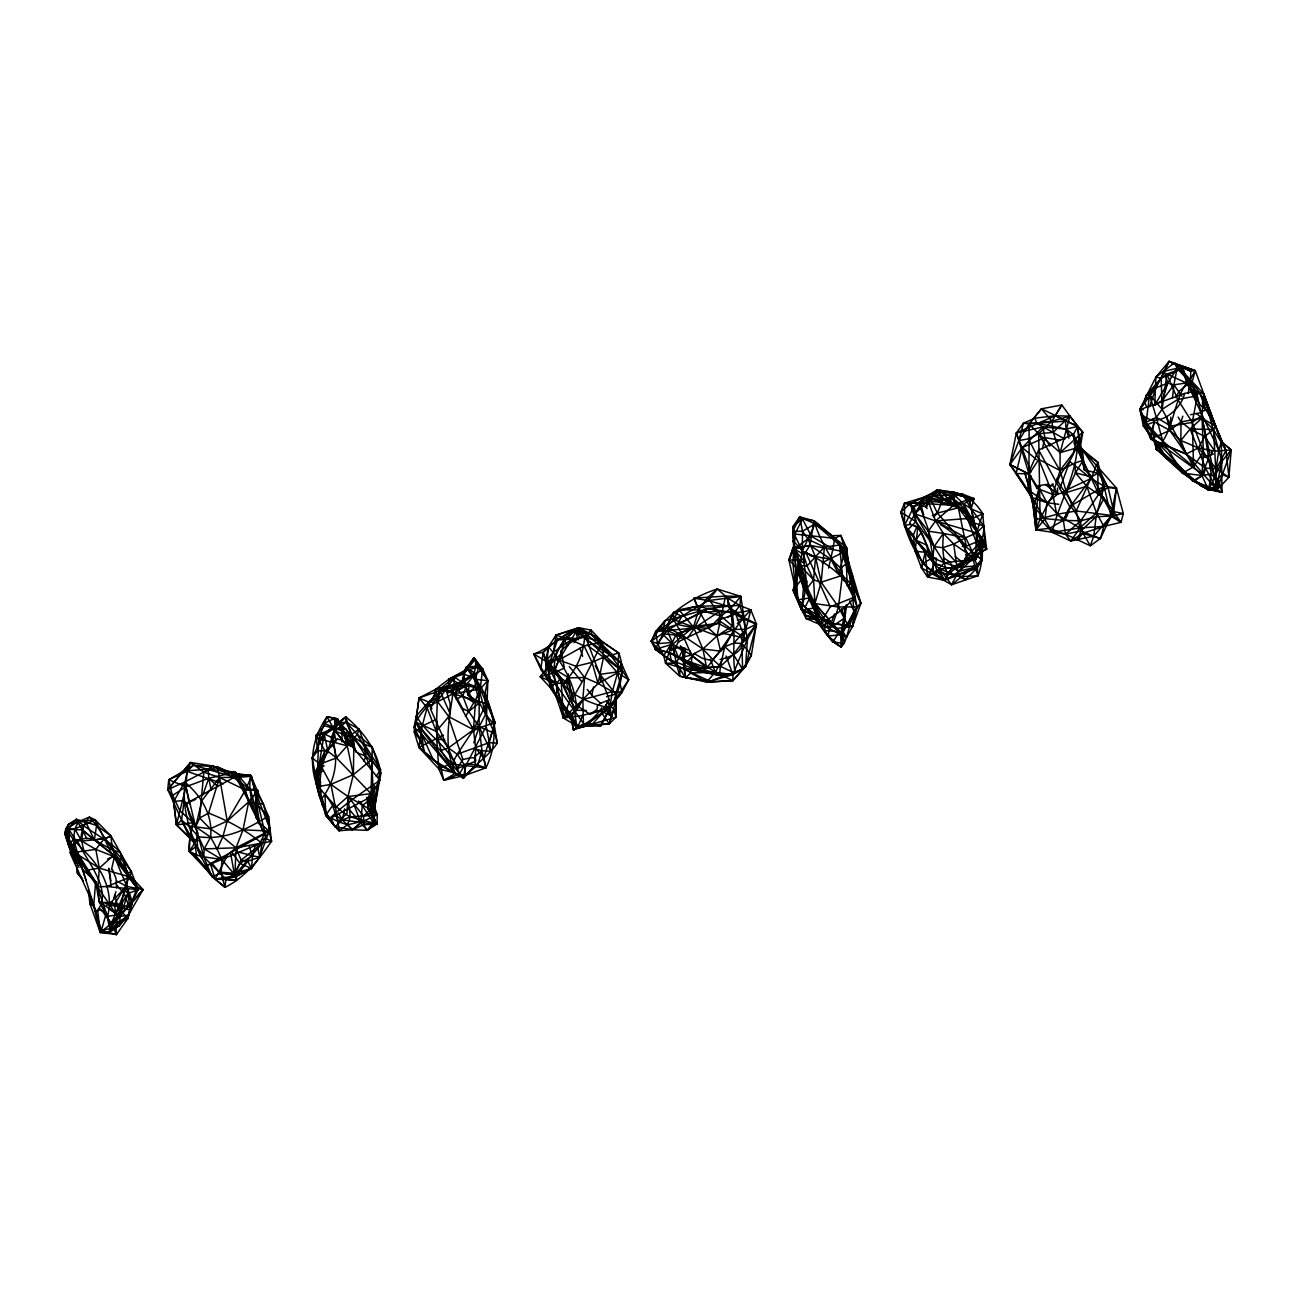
<?xml version="1.0" encoding="UTF-8"?>
<svg xmlns="http://www.w3.org/2000/svg" width="1296" height="1296" viewBox="0 0 1296 1296"><rect width="100%" height="100%" fill="white"/><g stroke="black" fill="none" stroke-linecap="round" stroke-linejoin="round"><path stroke-width="1.5" d="M1188.221 393.579L1189.971 379.825L1195.285 370.656L1190.813 371.223L1169.008 361.422L1161.184 378.205L1139.897 409.147L1146.101 423.047L1153.181 433.139L1156.21 449.177L1182.487 473.153L1208.585 490.147L1222.047 461.198L1218.758 450.36L1190.052 389.254L1195.285 370.656L1169.008 361.422L1156.032 387.86L1139.897 409.147C1143.833 427.324 1155.044 442.6 1165.655 457.456C1183.313 470.335 1198.881 489.856 1221.998 492.188L1221.35 441.644L1195.285 370.656L1169.008 361.422L1155.902 377.087L1139.897 409.147L1143.428 426.125L1165.655 457.456L1192.822 480.8L1208.034 489.062L1221.998 492.188L1218.191 478.84L1222.047 461.198L1231.2 449.939L1221.35 441.644L1203.514 393.725L1174.516 362.767L1155.902 377.087L1154.72 405.275L1162.496 400.27L1173.901 384.863L1177.108 368.323L1174.516 362.767M473.672 748.602L481.999 750.757L490.909 751.259L486.211 726.295L487.831 680.627L482.647 668.768L473.866 657.769L464.632 670.55L461.489 684.223L435.521 689.391L419.029 697.928L414.428 732.402L418.932 747.387L438.809 768.901L443.799 780.305L464.94 775.413L485.903 767.864C503.026 733.73 491.265 694.105 466.349 667.262L475.276 659.113L487.831 680.627L484.979 693.085L485.676 714.274L494.894 733.487L497.291 743.094C488.284 756.848 473.17 765.369 463.417 778.216L433.253 759.78L418.932 747.387L422.156 726.052L428.62 702.059L441.952 689.942L458.897 683.024L474.854 673.288L485.676 714.274L494.246 724.966L497.291 743.094L489.175 742.624L457.196 754.256L451.964 764.089L455.236 773.453L464.94 775.413L477.689 765.029L481.999 750.757L479.115 726.764L479.212 691.74L475.34 679.331L474.854 673.288L466.349 667.262L464.632 670.55L449.032 679.104L435.521 689.391C433.399 706.126 412.646 715.441 414.428 732.402L420.876 740.842L424.084 751.793L440.332 765.628L455.236 773.453L443.799 780.305L440.332 765.628L418.932 747.387L421.735 734.2L415.66 722.131L416.389 715.927L428.62 702.059L438.761 696.616M965.552 509.279L948.753 505.003L926.413 496.481L914.004 506.396L904.543 525.382L913.307 535.005L915.737 540.027L934.432 564.035L939.568 568.96L943.763 580.154L927.612 577.06L921.472 567.891L922.768 563.452L904.543 525.382L904.527 503.188L918.491 503.253L947.522 500.013L953.24 494.068L963.592 503.788L965.731 513.734L982.028 558.074L977.281 566.757L943.763 580.154L922.768 563.452L907.151 530.437L900.817 512.05L910.278 503.561L939.47 490.115L954.277 492.318L954.245 504.662L935.599 520.911L928.276 531.166L934.157 546.556L944.233 562.756L947.408 574.938L945.221 579.944C918.491 567.389 907.589 538.99 900.817 512.05L904.527 503.188L926.413 496.481L937.057 489.92C970.088 501.617 990.954 542.668 977.978 575.748L951.62 584.707L921.472 567.891L915.154 551.286L913.307 535.005L917.033 526.484M463.595 710.354L454.264 692.987L446.067 689.731L440.429 691.983L430.272 708.523L457.261 768.577L475.13 761.432L475.033 755.422M556.648 696.6L546.167 676.755L545.713 661.154L553.424 652.18L555.935 635.153L575.149 629.078L591.673 634.441L610.789 655.63L622.598 671.263L615.762 694.057L615.94 717.223L576.995 728.433L571.957 718.065L556.648 696.6L556.729 683.154L545.713 661.154L533.774 653.994C550.363 648.049 562.253 634.181 578.583 627.685L591.122 630.099L602.51 642.087L618.743 653.006C628.803 678.294 612.635 704.149 600.712 725.744L581.548 725.274L573.48 729.875L570.272 713.497L550.541 687.836L540.189 676.723L548.419 666.338L564.311 639.9L576.509 629.548L586.651 634.214L610.789 655.63L621.335 663.293L628.657 679.752L622.048 692.339L609.687 708.021L600.712 725.744L581.548 725.274L573.48 729.875L570.272 713.497L563.42 718.097L550.492 680.125L543.154 652.358L548.451 646.915L555.935 635.153L578.583 627.685L591.673 634.441L618.743 653.006L617.657 672.786L612.328 691.61L609.687 708.021L588.481 722.974L573.48 729.875L577.903 726.505L588.481 722.974L600.712 725.744M583.492 724.869L582.844 699.597L584.577 677.533L602.51 642.087L591.673 634.441L586.651 634.214L575.149 629.078L622.598 671.263L628.657 679.752L609.687 708.021L583.492 724.869L573.48 729.875M844.457 606.755L844.393 618.16L841.282 647.06C823.64 639.106 819.558 615.94 800.977 608.569L793.136 590.344L799.243 559.694L792.925 548.046L809.935 545.357L844.506 551.74L846.353 563.809L847.211 585.679M818.116 617.317L801.819 610.222L797.866 599.821L792.715 526.954L799.664 516.877L802.435 518.918L814.082 520.846L809.935 545.357L804.087 554.656L792.925 548.046L788.94 560.131L797.866 599.821L817.047 619.358L828.176 635.996L841.282 647.06L844.295 643.14L846.45 637.373L836.73 628.414L819.914 616.961L803.293 587.104L800.183 565.542L802.337 550.962L802.499 531.247L799.664 516.877L814.082 520.846L846.563 547.722L852.412 593.341M841.282 647.06L840.586 634.829L829.229 628.528L806.112 618.532L800.977 608.569L795.712 590.571L795.922 567.551L792.715 526.954L802.435 518.918L811.442 536.301L832.907 549.034L828.614 568.102M1037.918 485.725L1046.893 502.686L1045.094 518.659L1035.958 529.87L1029.073 474.093L1018.834 440.591L1023.467 423.209L1034.856 418.171L1055.122 415.789L1069.929 416.129L1082.727 432.265L1077.219 447.784L1097.987 492.674L1113.734 511.58L1123.308 513.589L1121.008 522.353L1110.98 516.1L1096.124 516.731L1080.783 520.814L1063.352 520.376L1049.29 528.347L1035.958 529.87L1040.089 518.935L1052.838 494.489L1059.998 470.529L1060.144 452.644L1069.929 416.129L1061.829 405.016L1041.449 408.807L1029.137 423.922L1018.834 440.591L1009.924 464.567L1032.118 497.632L1052.222 532.316L1070.771 541.048L1093.743 536.123L1100.45 538.504L1110.98 516.1L1116.439 488.009L1082.371 449.566L1073.38 434.678L1066.154 429.106L1036.784 423.29L1023.467 423.209L1016.356 432.945L1009.924 464.567C1024.488 483.7 1040.056 504.079 1035.958 529.87L1065.474 534.195L1090.325 545.778L1100.45 538.504L1103.819 526.387L1110.98 516.1L1123.308 513.589L1116.439 488.009L1104.079 486.243L1091.086 478.483L1069.799 461.489L1059.755 488.673M1221.998 492.188L1216.96 489.969L1186.132 454.021L1180.85 440.478L1180.996 421.913L1182.827 416.194M443.799 780.305L459.205 774.133L465.653 763.765L464.94 775.413L459.205 774.133C453.438 749.153 427.972 737.003 416.389 715.927L414.023 727.153L421.735 734.2L455.236 773.453L441.061 750.465L436.266 731.349L426.951 707.551C445.694 695.725 479.504 687.56 475.276 659.113L465.685 671.328L454.604 677.03C452.952 705.996 442.454 735.302 451.964 764.089L463.417 778.216L475.13 766.195L475.648 748.084L473.494 729.729L475.6 699.856L480.2 688.921L482.647 668.768L476.086 666.209L466.349 667.213L463.498 674.066L465.944 685.211L480.2 688.921L495.023 722.585L483.732 758.144L485.903 767.864L451.964 764.089L415.66 722.131L419.029 697.928L441.952 689.942L469.379 684.223L475.405 686.459L479.212 691.74L484.979 693.085L495.023 722.585L489.175 742.624M673.434 648.162L676.285 663.212L685.471 677.776L710.84 681.583C721.694 674.665 736.339 675.961 745.589 666.484L756.443 624.024L750.854 609.881L739.854 605.54L697.345 606.155L673.628 612.376L655.355 649.312L669.838 652.633L700.52 668.169L706.66 667.796C720.333 652.05 730.782 634.1 743.629 617.641L739.854 605.54L740.81 596.403L708.41 600.566L655.582 631.606L651.191 641.212L655.355 649.312L672.754 644.161L693.49 627.053L698.69 609.93L707.535 597.764L717.287 589.016L728.028 598.282L727.947 606.236C734.557 615.924 745.913 620.136 756.443 624.024L751.356 655.225L745.589 666.484L732.888 680.675L706.644 682.085L679.736 676.204L665.545 663.163L663.698 655.598L657.526 643.626L655.582 631.606C671.409 611.68 692.955 596.662 717.287 589.016L740.81 596.403L745.816 629.37L741.928 643.415L742.592 669.254L732.888 680.675L706.644 682.085L690.703 672.98L683.672 665.804L682.587 651.321L680.384 645.732M1201.975 410.573L1201.894 418.154L1213.477 429.478L1226.032 450.425L1228.9 477.301L1216.96 489.969L1208.034 489.062M341.933 741.944L342.112 728.141L337.559 718.826L326.981 716.753C313.47 736.193 308.416 759.926 316.143 783.173C319.48 800.669 326.543 817.889 339.082 830.752L352.431 829.699L367.205 830.347L377.071 823.981L377.233 814.828L369.846 793.411M459.205 774.133L438.809 768.901L436.703 738.947L436.914 721.127M1035.958 529.87L1033.463 506.882L1028.894 488.803L1029.137 423.922L1041.449 408.807L1077.64 426.384L1082.727 432.265L1079.73 451.219L1084.477 469.897C1101.989 483.505 1103.074 509.814 1121.008 522.353L1103.819 526.387L1082.533 533.417L1070.771 541.048L1065.474 534.195L1063.352 520.376L1046.893 502.686L1027.339 489.467L1031.114 475.81M843.939 580.883L840.731 567.972L830.898 559.224L809.935 545.357L793.768 549.245L794.95 534.065L792.715 526.954L793.768 549.245L788.94 560.131C805.367 573.982 806.987 599.837 819.914 616.961L833.004 623.538L852.525 626.535L860.884 603.369L840.796 535.426L832.178 535.734L815.054 523.908L799.664 516.877L792.909 531.425L802.337 550.962L807.068 565.979L813.548 579.863L814.925 603.596L819.914 616.961M848.799 588.238L850.873 575.294L846.401 551.675L832.178 535.734L839.614 545.049L852.8 585.743L857.061 606.917L852.525 626.535L836.73 628.414L809.854 597.893L797.866 599.821L817.047 619.358L828.176 635.996L840.586 634.829L843.21 632.156L853.951 611.388L860.884 603.369L846.353 563.809L846.563 547.722L840.796 535.426L834.737 538.358L794.95 534.065L792.86 562.642L795.712 590.571L793.136 590.344L801.819 610.222L814.666 607.808M192.262 818.829C193.801 829.651 187.337 840.391 189.394 851.569L196.652 857.11L211.961 876.533L215.168 878.996L236.488 875.788L251.473 868.498L259.702 857.191L266.279 838.593C257.774 818.197 246.888 798.32 250.614 775.332L232.713 773.372L212.787 765.968L190.609 762.485L167.751 789.604L189.848 838.269L195.097 843.777L203.747 856.802L211.961 876.533L224.969 887.339C245.219 877.441 258.973 859.378 271.544 841.331L268.499 816.302L250.614 775.332L231.952 776.385L193.493 765.191L190.609 762.485L167.751 789.604L172.676 795.371L179.852 810.648L193.007 822.604L197.867 833.134M367.043 797.445L368.08 808.834L377.071 823.981L363.658 824.791L352.431 829.699L335.048 826.783L325.717 815.346L325.312 807.035L319.01 794.642L317.099 782.185L318.686 738.688L326.981 716.753L337.559 718.826L347.117 743.758M373.216 787.595L371.239 797.121L373.037 807.052L377.233 814.828L363.609 821.016L347.49 824.807L339.082 830.752L338.029 821.567L346.972 813.629L347.96 796.554L353.354 774.668L353.97 738.007L345.935 722.018L345.821 716.882L324.178 733.876L312.044 757.852L317.099 782.185L320.987 785.457M726.068 656.003L732.904 674.633L732.888 680.675L719.555 674.244L720.463 666.403L712.719 659.356L724.707 646.704L733.909 643.091L745.816 629.37L750.854 609.881C733.001 616.054 714.938 609.898 697.345 606.155L693.911 598.169L725.517 596.111C739.465 619.893 730.879 647.563 735.107 673.24L720.463 666.403L706.66 667.796L691.513 655.112L683.041 635.737L673.499 619.569L673.628 612.376L681.89 616.361L708.458 608.537L727.947 606.236L708.41 600.566L693.911 598.169L698.69 609.93L708.799 628.495L717.044 635.882L720.56 651.191L702.869 648.988L683.041 635.737L666.776 627.167L662.288 633.776L651.191 641.212L663.698 655.598L680.076 667.456L710.84 681.583L679.736 676.204L676.285 663.212L683.689 647.676M371.239 797.121L368.08 808.834L377.071 823.981L350.357 816.917C336.15 809.482 328.86 797.931 317.828 786.688L320.047 764.057L327.888 751.21L335.696 724.48L345.935 722.018L357.275 734.411L372.292 747.193L371.061 793.622L373.928 811.717L363.528 816.026L350.357 816.917L338.029 821.567L325.717 815.346L316.143 783.173L324.178 733.876L345.821 716.882C363.334 731.171 377.492 750.805 380.862 773.501L373.928 811.717L347.96 796.554L330.917 784.388L320.047 764.057L312.044 757.852L317.633 750.789L315.965 735.399L324.389 725.63L324.227 723.298L334.352 718.519C351.086 732.305 364.306 750.481 372.017 770.731M917.892 526.84L915.154 551.286L925.198 552.274L927.612 577.06L939.568 568.96L951.62 584.707L982.222 560.228L971.109 508.858L974.171 498.62L963.592 503.788L948.753 505.003L937.057 489.92L927.79 501.811L914.004 506.396L904.527 503.188L918.491 503.253L925.117 496.757C946.906 485.903 970.558 492.593 982.789 513.848L983.794 525.917L976.423 532.964L965.763 537.694L943.294 533.434L934.157 546.556L932.747 557.798L933.331 571.811L956.043 575.213L965.682 579.555L976.779 568.247L982.222 560.228L982.724 539.525L965.731 513.734L951.134 497.032L942.759 499.349L930.415 498.701L925.474 507.125M943.763 580.154L933.331 571.811L937.024 570.823L947.408 574.938L951.588 568.328L975.742 559.24L976.423 532.964L969.44 499.252L954.277 492.318M719.491 621.092L719.782 611.226L734.022 612.911L756.443 624.024L747.468 639.009L732.904 674.633L706.644 682.085L715.279 672.268L722.633 659.081M258.487 823.754L258.973 819.931L250.387 789.588L235.37 772.157L208.786 778.248L185.96 786.737L172.676 795.371L176.467 824.92L189.913 837.751L189.394 851.569L215.168 878.996L236.455 880.405L234.916 874.978L221.146 873.342L211.961 876.533C192.424 842.999 174.28 800.96 190.609 762.485L203.812 772.141L219.559 777.519L245.398 790.025L257.904 790.495L255.976 803.698L258.552 821.858L268.952 831.044L271.544 841.331L236.034 847.811L204.201 848.896L198.563 836.762L195.664 826.832L184.745 782.006L203.812 772.141L217.307 766.94L232.713 773.372L238.383 777.308L245.398 790.025L248.67 801.916L258.552 821.858C240.327 832.599 219.899 839.857 198.563 836.762L188.892 826.151L181.57 820.255L184.178 800.426L173.664 801.495L168.723 779.787L193.493 765.191L217.307 766.94L238.383 777.308L251.57 776.288L266.279 838.593L271.544 841.331M595.285 665.69L599.902 674.309L615.762 694.057L615.94 717.223L609.25 723.865L591.511 724.885L576.995 728.433C556.535 699.759 538.52 654.593 575.683 630.472L582.779 636.709M88.484 890.563L89.942 903.798L100.294 932.456L116.446 934.578L127.591 918.864L130.264 910.116L126.959 886.448L127.413 872.807L120.139 852.298L111.067 836.05L95.272 819.931L89.424 817.096L78.651 821.567L65.756 828.954L64.8 833.36L69.919 849.398L72.301 852.379M473.785 742.819L479.115 726.764L485.676 714.274L479.488 702.934L475.405 686.459L474.854 673.288L461.489 684.223L458.897 683.024L435.521 689.391L437.303 701.282L436.266 731.349L448.4 747.922L457.196 754.256L465.458 766.341L463.417 778.216M1073.866 442.973L1075.793 446.456L1082.371 449.566L1097.809 462.251L1097.987 492.674L1104.095 498.199L1121.008 522.353M679.736 676.204L680.076 667.456L655.355 649.312C683.267 653.362 705.575 679.396 735.107 673.24M189.848 838.269L176.467 824.92L181.57 820.255L195.097 843.777L196.652 857.11L215.168 878.996L224.969 887.339L225.909 879.125L234.916 874.978L236.034 847.811L243.016 829.813L248.67 801.916L257.904 790.495L254.372 788.989L250.387 789.588L243.292 788.227L235.37 772.157L208.251 769.176L183.319 771.104M937.024 570.823L944.233 562.756L942.71 547.738L943.294 533.434L935.599 520.911L927.839 500.483L925.117 496.757L914.992 513.929L915.899 521.705L932.747 557.798L937.024 570.823L945.221 579.944L976.779 568.247L982.028 558.074L973.928 555.968L968.954 557.458L951.588 568.328L945.221 579.944C965.682 569.689 984.134 550.071 983.794 525.917L971.109 508.858L962.523 494.1L942.662 491.638L939.47 490.115L927.839 500.483L914.992 513.929L934.157 546.556L942.71 547.738L953.71 544.012L965.763 537.694L975.742 559.24L944.233 562.756L932.747 557.798L907.151 530.437L904.543 525.382L910.537 524.394M1146.733 407.155L1144.562 402.019L1145.956 395.653L1161.184 378.205L1166.918 374.123L1182.827 368.161L1186.553 383.065C1172.426 403.461 1174.597 431.098 1156.21 449.177C1174.613 461.83 1189.323 478.888 1208.585 490.147L1217.317 489.451L1218.191 478.84L1214.838 477.916L1218.758 450.36L1221.35 441.644L1231.2 449.939L1216.96 489.969L1192.822 480.8L1192.725 479.504L1211.728 490.261L1218.191 478.84L1222.015 474.466L1228.9 477.301L1231.2 449.939L1214.789 451.186L1198.33 447.93L1180.85 440.478L1169.834 430.369L1154.315 421.848L1143.428 426.125L1144.19 423.257L1153.181 433.139L1156.21 449.177C1176.865 460.015 1189.193 483.149 1211.728 490.261L1217.317 489.451L1197.374 395.798L1190.052 389.254L1190.813 371.223L1169.008 361.422M553.424 652.18L571.18 639.868L584.561 637.195L591.122 630.099L591.673 634.441L621.335 663.293L617.657 672.786L598.072 683.462L582.844 699.597L576.639 710.5C576.137 686.767 563.987 664.346 548.451 646.915L547.042 660.377L560.99 677.97L563.42 718.097L582.746 715.392L609.687 708.021C587.542 703.015 562.399 692.712 554.688 669.206L558.835 660.02L578.583 627.685L584.561 637.195C583.605 654.48 575.375 672.575 562.059 683.883L569.9 700.148L576.639 710.5L563.42 718.097L556.729 683.154L546.167 676.755L540.821 669.254L533.774 653.994L543.154 652.358L557.588 639.689L576.509 629.548M193.493 765.191L187.029 771.363L168.723 779.787L167.751 789.604L184.745 782.006C201.301 795.955 212.933 814.876 210.616 837.07L204.201 848.896L203.747 856.802L225.909 879.125L236.455 880.405L236.488 875.788L234.187 873.326L230.785 853.805M1178.194 417.085L1180.996 421.913L1190.133 429.008L1205.588 468.18L1216.393 468.715L1226.032 450.425C1212.619 421.475 1204.276 388.087 1177.108 368.323L1167.728 383.13L1156.032 387.86L1145.956 395.653L1149.536 394.681L1156.307 417.393L1170.855 426.076L1192.271 422.383L1201.975 415.546L1211.193 474.077L1208.585 490.147L1201.959 475.47L1203.368 451.705L1201.975 415.546L1203.514 393.725L1190.052 389.254L1186.553 383.065L1166.918 374.123L1162.107 409.293L1156.307 417.393L1144.19 423.257L1150.718 439.036L1186.132 454.021L1205.588 468.18L1216.96 489.969L1213.477 429.478L1215.292 426.028L1203.514 393.725L1218.758 450.36M322.769 799.713L322.38 805.756L325.312 807.035L319.01 794.642L321.732 790.43M685.228 648.227L683.672 665.804L685.471 677.776L690.703 672.98L691.934 655.906L689.926 650.754M374.609 785.797L373.037 807.052L373.928 811.717L380.538 769.662L364.468 744.325L358.992 729.065L345.935 722.018L335.162 731.268L331.322 737.311C339.989 757.998 335.032 782.023 321.262 799.259L316.143 783.173L325.037 750.902L315.965 735.399L335.21 727.898L345.821 716.882L356.044 752.36M1180.85 440.478L1190.133 429.008L1213.477 429.478L1204.713 436.541L1198.33 447.93L1186.132 454.021L1169.834 430.369L1170.806 417.118M335.696 724.48L332.926 742.041L336.442 757.917L371.061 793.622L347.96 796.554L335.518 807.57L338.029 821.567L347.49 824.807L352.431 829.699L363.609 821.016L363.528 816.026L347.96 796.554L350.357 816.917L347.49 824.807M65.756 828.954L73.564 839.678L101.363 930.35L109.091 932.553L109.836 928.681L131.576 902.599L138.137 889.688L112.72 856.105L95.272 819.931L74.812 828.889L65.756 828.954L69.514 842.4L77.436 852.833L95.645 881.847L93.685 906.212L100.294 932.456L109.091 932.553L116.446 934.578L115.798 924.518L128.417 915.138L143.046 889.591L127.413 872.807L114.583 856.121L82.296 829.845L76.286 819.331L68.656 824.11L65.756 828.954L68.315 844.312L75.994 863.978M927.045 508.615L926.284 506.363L919.852 506.153L909.695 522.693L910.44 524.362L919.609 527.812M80.465 839.743L82.296 829.845L85.682 821.891L89.424 817.096L96.568 825.52L111.067 836.05C111.91 859.928 126.684 879.887 132.208 902.615L127.591 918.864L115.798 924.518L109.091 932.553L119.426 925.717L120.204 916.418L128.417 915.138L132.208 902.615L143.046 889.591C127.073 884.374 126.182 865.517 120.139 852.298C107.519 838.609 89.44 832.21 76.286 819.331L64.8 833.36L68.315 844.312L79.024 867.316M334.611 814.471L342.274 819.914L352.431 829.699L360.758 822.523L362.297 805.529L360.985 801.835M795.922 567.551L803.293 587.104L809.854 597.893L805.075 607.273L825.617 620.881L846.45 637.373L852.525 626.535L853.951 611.388L852.768 597.343M670.631 650.317L671.636 650.738L670.923 643.61L669.497 647.789L670.631 650.317L675.248 648.34L678.132 642.136L680.351 640.823L717.725 623.182L718.454 620.168L735.658 613.915L743.985 635.591L740.599 635.137L718.454 620.168M846.45 605.248L843.21 632.156L844.295 643.14L832.81 642.217L824.612 630.585L825.617 620.881L809.854 597.893L810.097 600.599L814.925 603.596L836.73 628.414L825.617 620.881L806.031 615.584L800.977 608.569M1072.165 435.553L1072.262 434.678L1038.647 450.004L1028.489 472.943L1037.108 488.641L1041.19 485.255L1047.638 484.38L1051.412 486.065L1053.227 484.007M1029.137 423.922L1051.931 421.2L1069.929 416.129L1077.64 426.384L1073.38 434.678L1075.793 446.456L1097.809 462.251L1104.079 486.243L1096.124 516.731L1093.743 536.123L1090.325 545.778L1079.924 527.974L1076.215 510.964L1091.426 476.928L1097.744 473.251L1084.477 469.897L1081.723 455.771L1082.371 449.566L1108.145 487.782L1113.734 511.58L1112.486 515.549L1103.819 526.387L1079.924 527.974L1052.222 532.316L1040.089 518.935L1038.663 433.82L1029.137 423.922L1023.467 423.209M1172.459 398.164L1173.901 384.863L1189.939 382.401L1195.997 392.688M437.303 701.282L448.254 686.054L449.032 679.104L465.685 671.328L473.866 657.769L487.831 680.627L480.2 688.921L453.47 693.878L440.64 688.565L437.303 701.282L448.756 716.639L473.494 729.729L495.023 722.585M97.767 911.363L100.294 932.456L111.424 923.465L127.591 918.864L131.576 902.599L137.425 887.08L96.568 825.52L85.682 821.891L78.651 821.567L68.656 824.11L68.85 829.408L82.296 829.845L94.365 839.938L113.06 850.37L120.139 852.298L131.431 871.803L138.137 889.688L127.931 893.527L115.619 913.567L74.164 852.379L73.564 839.678L74.812 828.889L78.651 821.567L95.272 819.931L96.568 825.52L94.365 839.938L114.583 856.121L111.472 869.632M795.712 590.571L799.243 559.694L788.94 560.131L793.816 545.908M1113.734 511.58L1116.439 488.009L1108.145 487.782L1097.987 492.674M83.446 825.827L81.632 841.072L83.884 850.792C101.412 866.619 114.55 892.636 107.422 916.418L109.723 923.335L109.836 928.681L101.363 930.35L100.294 932.456M69.514 842.4L82.377 869.162L95.645 881.847L97.978 886.788L107.001 886.545L138.137 889.688L130.07 877.036L99.306 868.142L74.164 852.379L77.436 852.833L86.443 870.215L95.645 881.847L109.723 923.335C126.295 912.692 119.313 891.097 130.07 877.036L112.72 856.105L95.839 849.382L81.632 841.072L73.564 839.678L68.315 844.312L82.377 869.162L85.795 879.725M940.459 524.686C952.171 531.328 962.005 540.95 967.351 553.424L962.815 564.732C955.492 571.909 943.893 567.13 935.825 563.695L936.506 558.284L933.088 557.653L927.985 528.509L919.852 506.153M564.408 668.072L553.943 672.721L540.189 676.723L555.093 683.397L585.468 726.278L609.25 723.865L613.769 709.285L615.762 694.057L606.479 696.746M1184.657 393.449L1140.464 409.455L1141.533 413.91C1156.437 430.466 1180.721 410.492 1184.657 393.449L1192.304 391.781L1200.242 394.033L1205.685 409.585L1201.084 412.598L1195.301 413.861M828.176 635.996L829.229 628.528L834.462 613.98M846.272 605.021L840.586 634.829M348.025 808.072L367.205 830.347L374.22 824.062L374.771 820.352L368.842 795.598M465.394 716.429L468.666 711.407L479.488 702.934L473.931 702.383L467.824 694.607L469.379 684.223L465.993 686.88L457.213 688.597L448.286 692.793M568.409 674.017L567.259 678.764L573.545 700.666L578.696 706.822L589.972 714.242L603.806 708.701L609.314 699.727L584.982 635.348C575.975 639.333 565.542 644.031 560.585 652.423L561.719 652.439M1052.222 532.316C1058.621 503.577 1075.324 477.803 1077.219 447.784L1060.144 452.644L1038.663 433.82L1028.489 438.809L1018.834 440.591L1016.356 432.945L1055.122 415.789L1061.829 405.016L1051.931 421.2L1038.663 433.82L1059.998 470.529L1066.478 492.529L1076.215 510.964L1112.486 515.549M463.498 674.066L465.685 671.328L466.349 667.213L478.499 667.343L487.831 680.627L475.34 679.331L478.499 667.343L473.866 657.769L481.156 670.567L482.647 668.768L472.246 677.225L463.498 674.066L449.032 679.104L461.489 684.223L466.349 667.262L480.2 688.921M250.614 775.332L254.372 788.989L263.38 803.795L270.086 829.278L262.035 843.453L259.702 857.191L247.795 861.224L241.088 860.139L236.034 847.811L222.766 836.924L210.26 828.824L199.633 818.019L203.812 772.141L212.787 765.968L231.952 776.385L250.387 789.588M832.907 549.034L834.737 538.358L814.082 520.846C822.976 552.209 846.515 576.169 857.061 606.917L847.924 625.369L833.004 623.538L838.463 606.998L842.368 575.359L839.614 545.049L815.054 523.908L802.499 531.247L792.909 531.425M457.261 768.577L462.85 759.472L449.145 718.729L450.214 703.874L446.067 689.731M1186.553 383.065L1197.374 395.798L1192.271 422.383L1193.616 466.819L1201.959 475.47L1211.193 474.077L1214.838 477.916L1208.277 458.914L1203.368 451.705L1192.271 422.383L1177.772 399.476L1166.918 374.123M548.451 646.915L545.713 661.154L560.99 677.97L569.9 700.148L563.42 718.097L577.903 726.505L582.746 715.392M357.647 752.976L365.699 756.086L380.538 769.662L373.037 807.052L363.528 816.026L377.233 814.828L368.08 808.834M665.075 620.622L651.191 641.212L657.526 643.626L667.294 630.439L677.257 624.461L681.89 616.361L665.075 620.622L662.288 633.776L672.754 644.161L678.764 657.947L691.513 655.112L702.869 648.988L717.044 635.882L725.517 596.111L740.81 596.403L730.782 608.278L721.111 616.054L708.799 628.495L693.49 627.053L678.991 609.8L673.499 619.569L666.776 627.167L673.628 612.376M618.743 653.006L603.499 657.218L598.072 683.462L612.328 691.61L622.048 692.339L617.657 672.786L603.499 657.218L602.51 642.087L584.561 637.195M1186.132 454.021L1150.718 439.036L1154.315 421.848L1152.565 418.624M609.314 699.727L600.615 703.291L591.802 695.207L593.552 686.912M1042.421 448.951L1044.819 437.594L1043.037 426.951L1036.784 423.29L1034.856 418.171M806.922 580.916L801.819 610.222L804.298 575.78L799.243 559.694L803.747 563.08M569.884 684.709L553.943 672.721L561.379 653.524L564.311 639.9L577.498 638.086L575.683 630.472L566.708 637.259L557.588 639.689L548.419 666.338L550.541 687.836L570.418 719.021L571.957 718.065L550.541 687.836L548.419 666.338L543.154 652.358L540.821 669.254L550.492 680.125L546.167 676.755L533.774 653.994M670.502 648.146L665.545 663.163L680.076 667.456L719.555 674.244L701.006 670.324L700.52 668.169L720.463 666.403L724.707 646.704L734.492 629.354L745.816 629.37L756.443 624.024L734.022 612.911L708.458 608.537L677.257 624.461L655.582 631.606L694.364 628.058L719.442 623.068L695.855 626.276L675.994 634.586L672.365 642.508L663.698 655.598L671.117 660.247L698.706 670.712L723.298 676.22L742.592 669.254L751.356 655.225L741.928 643.415L733.909 643.091M344.671 808.866L342.274 819.914L335.048 826.783L330.626 817.808M809.838 555.628L830.898 559.224L838.852 574.42L844.506 551.74L846.563 547.722L846.401 551.675L839.614 545.049L824.402 547.058L808.25 539.411L802.499 531.247M1058.8 504.322L1046.893 502.686L1032.118 497.632L1016.129 473.575L1022.252 447.59L1043.037 426.951L1066.154 429.106L1077.64 426.384L1081.723 455.771L1077.219 447.784L1059.998 470.529L1038.825 459.4L1028.489 438.809M193.007 822.604L176.467 824.92L185.96 786.737L187.029 771.363L223.398 783.837M921.472 567.891L925.198 552.274L934.432 564.035L940.264 565.024M255.393 844.652L252.574 855.733L251.473 868.498L234.187 873.326L219.316 872.062L211.718 863.055M578.696 706.822L579.28 704.554M106.385 904.883L117.839 906.325L130.264 910.116L132.208 902.615M576.995 728.433L574.501 710.257L566.449 683.008L567.923 677.597M233.62 777.584L235.37 772.157L231.952 776.385L232.713 773.372L251.57 776.288L245.398 790.025L227.221 821.032L222.766 836.924L217.177 849.155L221.94 859.556L234.916 874.978L262.035 843.453C246.24 830.201 227.723 820.546 208.575 813.11L199.633 818.019L195.664 826.832L188.892 826.151M101.363 930.35L106.304 913.145L99.144 901.627L95.645 881.847M825.617 620.881L846.45 637.373L853.951 611.388L849.722 600.874M1149.973 436.72L1157.328 441.855L1165.655 457.456L1167.777 458.671L1149.973 436.72L1154.315 421.848M1203.547 475.114L1157.328 441.855L1192.822 480.8L1203.547 475.114L1205.588 468.18M74.812 828.889L81.632 841.072L104.15 838.836L123.347 860.641L131.431 871.803L129.454 878.396L130.07 877.036L107.001 886.545M1143.428 426.125L1146.069 417.49M1162.496 400.27L1167.728 383.13L1164.407 371.223L1177.108 368.323L1189.939 382.401L1179.166 391.181L1175.828 397.661M208.575 813.11L219.559 777.519L217.307 766.94M606.884 702.124L613.769 709.285L609.25 723.865L600.178 710.694L601.765 707.632M320.047 764.057L336.442 757.917L357.275 734.411L358.992 729.065L351.038 734.978L324.227 723.298M1071.808 505.975L1068.779 510.575C1066.657 520.069 1060.063 525.382 1069.88 506.849L1071.808 505.975C1069.848 495.59 1061.57 489.726 1057.779 480.557C1062.963 465.928 1082.84 452.255 1072.262 434.678M98.415 908.82L106.304 913.145L109.836 928.681L123.331 907.394L127.931 893.527L123.93 888.894L109.512 903.895L99.144 901.627L97.978 886.788L99.306 868.142L95.839 849.382L104.15 838.836L111.067 836.05L105.948 838.253L94.365 839.938L85.682 821.891L76.286 819.331M363.965 761.287L365.699 756.086L364.468 744.325L351.038 734.978M947.408 574.938L968.954 557.458L986.645 549.115L984.863 544.433L976.423 532.964L982.789 513.848L971.109 508.858L963.592 503.788L973.879 522.871L983.794 525.917L986.645 549.115L973.928 555.968L977.281 566.757L977.978 575.748L960.385 576.688L939.568 568.96L974.641 566.028L977.978 575.748M113.708 898.177L115.943 891.664M1149.487 406.798L1156.032 387.86M109.723 923.335L118.552 916.304L143.046 889.591L126.959 886.448L111.424 923.465L116.446 934.578M90.882 896.492L93.685 906.212L89.942 903.798L91.287 900.023M202.873 794.885L208.786 778.248L208.251 769.176L212.787 765.968M490.909 751.259L479.115 726.764L468.666 711.407L462.753 695.952L465.993 686.88L459.043 685.746L448.902 691.173M1194.199 481.108L1201.959 475.47L1208.277 458.914M926.154 507.4L930.415 498.701L937.057 489.92L942.759 499.349L937.413 513.054L933.655 517.039M1073.542 452.093L1075.793 446.456L1091.086 478.483L1070.707 505.975L1080.783 520.814L1081.042 530.89L1077.251 540.286L1082.533 533.417L1100.45 538.504M337.559 718.826L333.623 728.465L335.891 741.587M925.117 496.757L962.523 494.1L974.171 498.62L953.24 494.068L948.753 505.003L918.491 503.253L926.413 496.481L927.79 501.811M1097.809 462.251L1091.086 478.483L1063.012 491.638M68.656 824.11L64.8 833.36L74.39 847.649M234.916 874.978L241.088 860.139L262.035 843.453M933.088 557.653L932.699 561.816L935.825 563.695M852.525 626.535L847.924 625.369L838.463 606.998L821.21 582.196L815.573 557.312L802.337 550.962L815.054 523.908M317.099 782.185L315.171 772.918L325.037 750.902L333.023 745.589M1060.322 440.235L1044.819 437.594L1022.252 447.59L1009.924 464.567L1029.073 474.093L1038.874 488.997L1052.838 494.489L1066.478 492.529L1075.486 472.846L1083.181 460.161L1079.73 451.219L1077.64 426.384L1055.122 415.789M570.418 719.021L578.437 703.777M951.62 584.707C959.332 569.009 970.105 554.413 984.863 544.433L983.794 525.917M91.562 838.885L86.524 838.204L77.177 840.213L69.773 852.266L96.487 911.704C114.583 890.806 85.779 860.868 77.177 840.213M264.481 834.057L259.961 843.485L206.177 865.939L264.481 834.057L253.271 809.935L235.597 776.612L186.721 803.164L188.973 814.228L192.164 821.761M465.458 766.341L486.211 726.295M210.389 863.849L215.168 878.996L226.784 856.721M964.564 549.731L966.298 546.151L958.36 507.838L951.134 497.032L948.753 505.003L947.522 500.013L933.995 496.417L918.491 503.253M484.979 693.085L486.259 703.696L473.494 729.729L457.196 754.256M117.952 914.733L109.544 908.836L115.619 913.567L122.099 904.268L123.331 907.394L117.952 914.733L107.422 916.418L99.144 901.627L117.952 914.733L118.552 916.304L120.204 916.418M794.95 534.065L802.435 518.918M657.526 643.626L672.365 642.508L667.294 630.439L675.994 634.586L694.364 628.058L702.173 612.328L708.458 608.537M1067.936 511.369L1063.352 520.376L1045.094 518.659L1033.463 506.882L1038.874 488.997L1035.277 518.854L1040.089 518.935L1056.726 514.334L1076.215 510.964M454.491 693.814L459.043 685.746L474.854 673.288M927.612 577.06L934.432 564.035M1038.955 485.384L1037.108 488.641M184.745 782.006L173.664 801.495L176.467 824.92M333.736 742.057C316.775 764.024 316.208 794.95 329.297 818.845L369.765 797.445L379.906 780.273L353.873 748.327L349.191 744.212L340.816 739.87L337.187 739.044L333.736 742.057L337.187 739.044M234.187 873.326L239.938 863.411L252.574 855.733L259.702 857.191L257.078 844.555M479.488 702.934L467.824 694.607L465.993 686.88L473.931 702.383L468.666 711.407L461.862 708.183M1154.72 405.275L1167.728 383.13L1173.901 384.863L1181.92 396.268M820.109 623.36L830.266 606.82L855.004 596.905C845.899 575.554 825.552 562.658 805.804 552.388L803.909 554.623L803.844 561.33L807.975 593.098L809.433 599.611L820.109 623.36C833.263 617.188 845.559 608.051 855.004 596.905M968.954 557.458L975.742 559.24L984.863 544.433M123.93 888.894L114.502 904.154L115.619 913.567M832.81 642.217L839.371 631.606L824.612 630.585M376.261 776.385L380.538 769.662M1203.368 451.705L1193.616 466.819L1182.487 473.153L1162.658 440.834L1146.101 423.047L1149.536 394.681L1162.107 409.293L1193.616 466.819L1153.181 433.139M325.717 815.346L332.618 805.48L325.004 793.541L325.717 815.346L339.082 830.752M688.127 637.276L695.855 626.276L700.763 631.881M1070.771 541.048L1079.924 527.974L1096.432 512.779L1104.095 498.199L1086.745 486.259L1075.486 472.846L1074.886 463.109L1083.181 460.161L1084.477 469.897L1082.371 449.566M454.604 677.03L440.64 688.565L448.254 686.054L454.604 677.03L465.944 685.211M201.998 856.98L189.394 851.569L198.563 836.762L203.747 856.802L221.94 859.556L236.034 847.811L268.952 831.044L268.499 816.302L255.976 803.698L248.67 801.916L227.221 821.032L210.26 828.824L195.664 826.832L184.178 800.426M929.151 550.962L925.749 552.517L915.737 540.027L921.602 531.992M756.443 624.024L733.358 654.464L720.463 666.403M574.063 642.654L577.498 638.086M225.909 879.125L236.018 876.679L247.795 861.224L251.473 868.498L239.938 863.411L232.292 852.898M238.383 777.308L219.559 777.519L201.836 800.75L195.664 826.832L210.616 837.07L217.177 849.155M708.41 600.566L717.287 589.016M793.136 590.344L804.298 575.78L805.707 586.618L807.813 590.036M475.13 761.432L475.875 760.509C475.162 755.066 466.511 759.164 462.85 759.472M556.729 683.154L560.99 677.97L547.042 660.377L558.835 660.02L576.072 666.274L584.577 677.533L598.072 683.462L592.029 662.337L584.123 645.943L571.18 639.868L555.935 635.153L557.588 639.689L564.311 639.9L567.745 645.797M683.672 665.804L694.818 653.33M694.364 628.058L719.782 611.226L702.173 612.328L677.257 624.461L694.364 628.058L695.855 626.276M109.836 928.681L119.426 925.717L128.417 915.138M448.756 716.639L436.266 731.349L415.66 722.131L455.236 773.453M569.9 700.148L575.084 694.219L584.577 677.533L568.814 677.857L554.688 669.206M965.18 558.463L982.724 539.525L958.36 507.838L942.759 499.349M591.511 724.885L622.048 692.339M720.56 651.191L724.707 646.704L733.358 654.464L742.592 669.254M467.824 694.607L475.405 686.459L459.043 685.746L458.897 683.024M750.854 609.881L743.629 617.641L730.782 608.278L732.37 626.146L734.492 629.354L717.044 635.882L673.499 619.569M585.468 726.278L600.178 710.694L611.874 716.218L608.521 701.395M561.379 653.524L548.419 666.338L553.943 672.721M907.151 530.437L915.899 521.705L910.278 503.561L914.992 513.929L928.276 531.166L943.294 533.434L953.71 544.012L975.742 559.24M550.541 687.836L555.093 683.397L566.449 683.008M1069.929 416.129L1053.211 432.329L1038.663 433.82M563.42 718.097L582.844 699.597L612.328 691.61M1049.29 528.347L1065.474 534.195L1081.042 530.89L1096.124 516.731M1082.727 432.265L1060.144 452.644L1053.211 432.329L1051.931 421.2L1041.449 408.807M1065.474 534.195L1080.783 520.814L1104.079 486.243L1097.631 466.787L1108.145 487.782M329.297 818.845C344.428 804.038 362.524 792.358 379.906 780.273M414.428 732.402L422.156 726.052L435.294 719.912M317.828 786.688L330.917 784.388L353.354 774.668L371.774 759.569L357.275 734.411M320.76 782.719L315.171 772.918L324.097 765.677M472.781 731.803L479.115 726.764L494.894 733.487M474.563 756.67L481.999 750.757L485.903 767.864L477.689 765.029L467.662 763.976M1046.893 502.686L1057.763 494.1L1057.471 488.138M737.343 623.441L743.256 618.791L747.468 639.009L745.589 666.484L732.904 674.633L715.279 672.268L690.703 672.98M600.615 703.291L597.148 706.174C599.4 709.544 592.045 712.379 589.972 714.242M189.394 851.569L197.235 845.527M965.552 554.785L967.351 553.424M1150.718 439.036L1169.834 430.369L1180.996 421.913L1201.894 418.154L1215.292 426.028L1226.032 450.425M840.731 567.972L846.353 563.809M811.442 536.301L793.768 549.245L792.925 548.046L804.573 561.589M358.571 801.041L362.297 805.529L368.874 800.75L368.226 797.056M741.166 643.318L747.468 639.009L740.032 636.304M797.866 599.821L806.031 615.584L813.904 617.414L829.229 628.528L844.393 618.16L841.412 608.764M96.487 911.704L100.472 908.982M727.591 617.495L734.119 613.04L739.854 605.54L728.028 598.282M717.044 635.882L732.37 626.146L721.111 616.054L707.535 597.764M1070.707 505.975L1104.079 486.243L1110.98 516.1L1093.743 536.123L1081.042 530.89M123.331 907.394L131.576 902.599L127.931 893.527M922.768 563.452L932.747 557.798M418.932 747.387L443.507 735.091M258.552 821.858L268.499 816.302M558.835 660.02L584.123 645.943L602.51 642.087M236.018 876.679L250.873 868.433L236.488 875.788L219.316 872.062M933.995 496.417L942.662 491.638L958.343 494.959L947.522 500.013M355.282 750.595L346.243 729.405L335.21 727.898L324.178 733.876L315.965 735.399M932.261 515.792L937.413 513.054L958.36 507.838L965.731 513.734L973.879 522.871M456.338 699.241L462.753 695.952L473.931 702.383M1059.998 470.529L1074.886 463.109M439.344 697.005L428.62 702.059L419.029 697.928L426.951 707.551M1155.902 377.087L1161.184 378.205L1182.827 368.161L1190.052 389.254M603.499 657.218L592.029 662.337L576.072 666.274M914.992 513.929L935.599 520.911L973.134 518.125L982.789 513.848M454.718 762.113L438.809 768.901L440.332 765.628L433.253 759.78L421.735 734.2L424.084 751.793M186.721 803.164L195.761 799.389M107.552 858.973L114.583 856.121M962.296 546.458L966.298 546.151L982.724 539.525L980.554 554.04L981.023 544.336L986.645 549.115M822.085 562.707L844.506 551.74L834.737 538.358M73.062 848.167L69.919 849.398L68.85 829.408L77.258 842.432M1212.781 454.151L1201.846 457.99L1212.781 454.151L1211.096 452.061M441.061 750.465L448.4 747.922L473.494 729.729L453.47 693.878L486.259 703.696M581.548 725.274L588.481 722.974M1066.478 492.529L1086.745 486.259L1096.432 512.779L1103.819 526.387M448.254 686.054L435.521 689.391L441.952 689.942M127.413 872.807L131.431 871.803M977.281 566.757L960.223 570.937L951.588 568.328M720.009 659.502C731.414 657.153 748.035 649.782 740.194 635.931M261.306 839.776L266.279 838.593L270.086 829.278L254.372 788.989L258.973 819.931L255.749 817.808M478.499 667.343L464.632 670.55L465.685 671.328M315.171 772.918L322.558 771.282M1193.389 414.283L1190.506 414.639M697.345 606.155L678.991 609.8L698.69 609.93L721.111 616.054M675.248 648.34L681.68 647.109L687.949 650.041M1197.374 395.798L1177.772 399.476L1162.107 409.293L1161.184 378.205M1140.464 409.455L1142.343 409.099M737.311 619.861L743.256 618.791M671.117 660.247L669.838 652.633L698.706 670.712L701.006 670.324L674.276 654.691L672.754 644.161L691.513 655.112M74.164 852.379L95.839 849.382M86.443 870.215L99.306 868.142L112.72 856.105L123.347 860.641M1036.784 423.29L1065.458 421.087L1066.154 429.106L1068.908 438.226M89.942 903.798L93.393 903.749M665.545 663.163L676.285 663.212M255.976 803.698L263.38 803.795M471.728 726.651L479.115 726.764M122.099 904.268L109.512 903.895M574.501 710.257L586.359 710.467M317.633 750.789L325.037 750.902L328.682 752.603M1016.129 473.575L1029.704 473.818M434.435 702.189L428.62 702.059L431.941 708.896M243.016 829.813L268.952 831.044M662.288 633.776L683.041 635.737M819.59 619.893L806.112 618.532L813.904 617.414L817.047 619.358M338.515 812.981L342.274 819.914L374.22 824.062L368.874 800.75L366.898 797.445M1201.959 475.47L1182.487 473.153L1179.7 467.03L1165.655 457.456M436.703 738.947L444.496 739.919M722.876 633.371L739.044 636.725M927.839 500.483L954.245 504.662L973.134 518.125M1139.897 409.147L1143.218 409.714M1217.317 489.451L1201.392 486.356L1179.7 467.03M680.076 667.456L723.298 676.22M566.708 637.259L578.567 639.689M953.24 494.068L974.171 498.62M793.233 540.724L803.293 587.104L807.392 588.044L814.925 603.596L838.463 606.998L857.061 606.917L860.884 603.369L852.8 585.743L842.368 575.359L821.21 582.196L813.548 579.863L800.183 565.542L793.233 540.724L802.337 550.962M710.937 660.377L702.464 658.352L694.364 653.605M743.985 635.591L741.474 634.311M1075.486 472.846L1091.426 476.928M239.468 852.331L252.574 855.733L249.302 846.58M353.354 774.668L347.263 745.88L332.926 742.041L331.322 737.311L324.178 733.876L327.888 751.21L336.442 757.917M334.271 742.932L318.686 738.688L333.623 728.465L326.981 716.753M976.423 532.964L935.599 520.911L965.763 537.694M944.233 562.756L956.885 566.627L953.71 544.012M335.21 727.898L334.352 718.519L342.112 728.141L346.243 729.405M324.389 725.63L333.623 728.465L344.38 742.754M910.44 524.362C926.543 528.007 925.166 550.233 932.699 561.816M115.798 924.518L119.426 925.717M189.913 837.751L198.499 840.715M678.764 657.947L706.66 667.796L702.869 648.988L693.49 627.053M850.873 575.294L852.444 575.845L852.8 585.743M364.468 744.325L372.292 747.193L380.862 773.501L371.774 759.569L353.97 738.007L335.162 731.268L347.263 745.88M108.605 903.296L104.684 902.308M168.723 779.787L185.96 786.737L189.297 803.731M731.219 630.002L717.725 623.182M915.737 540.027L927.531 545.503M1009.924 464.567L1029.073 474.093L1038.825 459.4L1052.838 494.489L1056.726 514.334L1079.924 527.974M116.608 880.988L126.959 886.448M965.682 579.555L960.385 576.688L955.849 567.632M1064.956 439.069L1043.037 426.951L1016.356 432.945L1030.968 471.987M1202.056 402.991L1207.985 406.426M684.256 639.446L675.994 634.586L678.926 642.022M204.201 848.896L221.94 859.556L221.146 873.342L224.969 887.339M94.365 839.938L98.156 842.287M585.614 639.203L610.789 655.63M961.389 543.04L982.222 560.228M617.657 672.786L628.657 679.752M1205.685 409.585L1199.545 404.174L1192.304 391.781M900.817 512.05L915.899 521.705L934.157 546.556M943.99 558.171L950.276 562.205L952.56 568.442M674.276 654.691L698.706 670.712M111.213 901.838L117.839 906.325L127.591 918.864M1228.9 477.301L1216.393 468.715L1198.33 447.93M691.934 655.906L715.279 672.268L710.419 659.194M587.218 645.149L622.598 671.263L599.902 674.309L600.858 682.15M655.355 649.312L663.698 655.598M1045.467 484.574L1057.763 494.1L1052.028 484.024M68.315 844.312L73.791 848.653M955.217 556.502L960.79 561.006M1022.252 447.59L1036.719 459.756M678.197 647.546L682.587 651.321L685.471 677.776M1196.289 413.278L1201.894 418.154L1190.133 429.008L1204.713 436.541L1214.789 451.186M217.647 786.445L208.786 778.248L211.086 789.993M939.47 490.115L954.245 504.662L969.44 499.252L971.109 508.858M82.426 878.445L77.42 873.196L76.691 865.76M702.869 648.988L712.719 659.356M569.3 666.565L581.629 681.502M942.71 547.738L955.541 561.541M73.564 839.678L83.884 850.792M603.887 707.535L611.874 716.218L606.074 704.522M116.365 884.828L124.351 893.786L130.264 910.116M201.852 858.422L197.721 849.479L196.636 832.874M966.298 546.151L937.413 513.054L930.415 498.701M475.648 748.084L483.732 758.144M587.218 689.423L591.802 695.207M83.333 880.745L77.42 873.196L77.274 867.64M366.541 797.785L368.874 800.75L374.771 820.352L367.205 830.347L363.658 824.791L363.609 821.016M457.213 688.597L462.753 695.952M101.331 909.776L111.424 923.465M803.293 587.104L814.925 603.596L821.21 582.196L824.402 547.058L807.068 565.979L800.183 565.542L807.392 588.044L813.548 579.863L815.573 557.312L808.25 539.411M362.297 805.529L374.22 824.062M843.21 632.156L846.45 637.373M575.683 630.472L580.478 638.41M1044.819 437.594L1049.873 446.116M570.272 713.497L577.903 726.505M347.895 745.297L342.112 728.141L355.039 750.627M1202.996 404.627L1215.292 426.028M1066.154 429.106L1070.01 436.039M1038.647 450.004L1069.88 506.849M1189.971 379.825L1197.407 394.081M82.296 829.845L86.913 838.836M414.023 727.153L420.876 740.842M921.083 505.651L923.773 514.868M243.292 788.227L252.445 807.246M825.374 620.476L829.229 628.528M1141.063 411.755L1141.841 413.359M342.112 728.141L350.357 746.318M805.804 552.388L830.266 606.82M440.429 691.983L449.21 711.52M839.371 631.606L844.295 643.14M839.614 545.049L852.444 575.845M112.412 869.567L115.927 878.186L116.705 887.922M1212.505 418.203L1222.306 442.454M1073.38 434.678L1081.723 455.771M354.424 805.966L360.758 822.523M1028.894 488.803L1032.118 497.632L1024.472 471.501L1034.905 508.291M1211.825 451.948L1212.586 454.102M106.304 913.145L107.422 916.418M338.029 821.567L332.618 805.48L335.518 807.57L330.917 784.388M579.96 648.194L582.665 656.294M114.583 894.742L117.839 906.325M560.941 650.738L564.359 667.845M613.769 709.285L615.94 717.223M1156.307 417.393L1162.658 440.834M914.004 506.396L916.013 513.815M1166.627 417.199L1169.834 430.369M586.651 634.214L588.449 641.714M110.873 880.745L108.734 868.207L111.197 886.351M971.854 551.902L974.641 566.028M560.99 677.97L562.059 683.883M219.559 777.519L227.221 821.032M573.545 700.666L568.004 678.002M1057.001 478.192L1057.18 482.177M371.774 759.569L373.928 811.717"/></g></svg>
